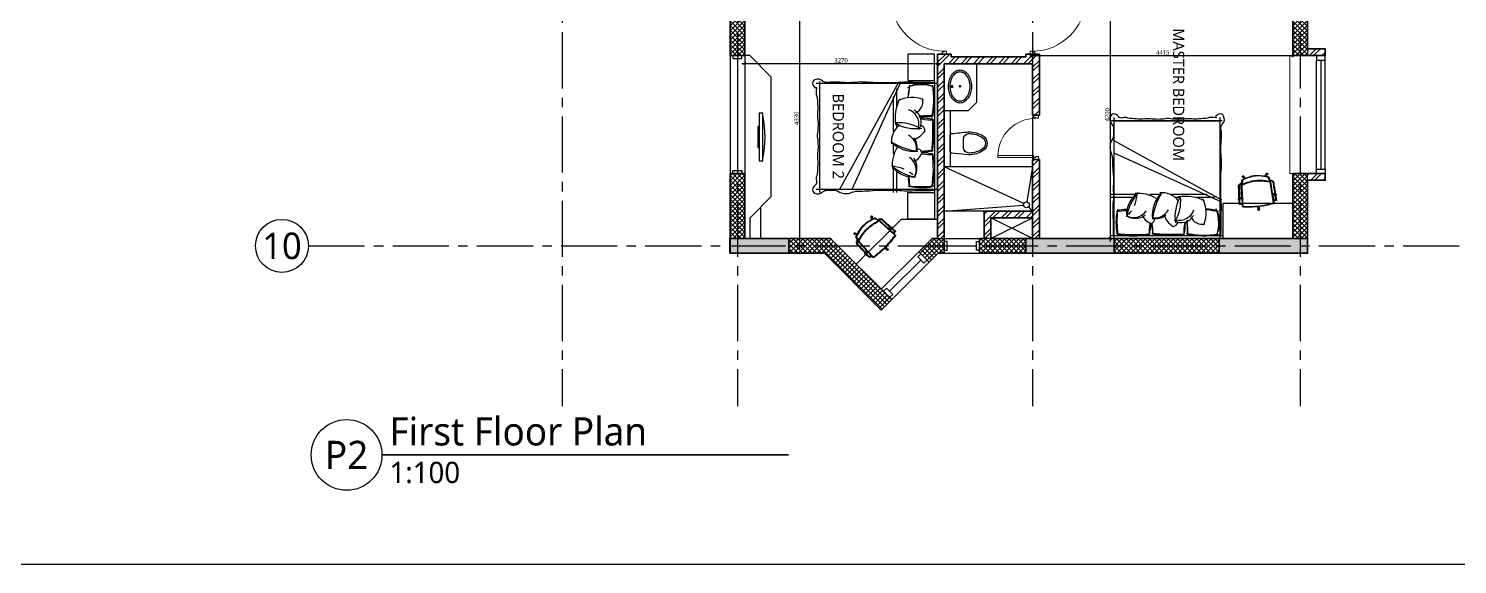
# Model space of a CAD drawing. Header units: millimetres. Extents: x -2409243 to -2334937, y -643723 to -441957.
# Drawn here: x -2371347 to -2347102, y -504624 to -495531 of the extents above; entities that cross this region are included whole.
import ezdxf
from ezdxf.enums import TextEntityAlignment as Align

# ---------------------------------------------------------------- set-up
doc = ezdxf.new("R2010")
doc.units = ezdxf.units.MM
doc.header["$MEASUREMENT"] = 0
doc.header["$PDMODE"] = 67
doc.linetypes.add('CENTER2', pattern=[28.575, 19.05, -3.175, 3.175, -3.175])
for name, color, linetype in [('A-Anno-Grid Lines', 154, 'Continuous'), ('A-Railing', 4, 'Continuous'), ('A-Sanitory', 181, 'Continuous'), ('A-Wall Patt', 8, 'Continuous'), ('A-Window', 4, 'Continuous'), ('Anno_Labels', 7, 'Continuous'), ('S-Conc Patt', 9, 'Continuous'), ('TAGS', 7, 'Continuous')]:
    doc.layers.add(name, color=color, linetype=linetype)
for name, color, linetype, lineweight in [('A-Detail Lines', 8, 'Continuous', 25), ('A-Door', 4, 'Continuous', 9), ('A-DTLS-Elevation', 4, 'Continuous', 25), ('A-Wall Ele', 3, 'Continuous', 20), ('A-Wall Sec', 1, 'Continuous', 30), ('COL', 15, 'Continuous', 25), ('P-Fixtures', 251, 'Continuous', 5), ('S-Concrete', 40, 'Continuous', 30)]:
    doc.layers.add(name, color=color, linetype=linetype, lineweight=lineweight)
doc.layers.add('I-Furniture', color=7, linetype='Continuous', lineweight=25, true_color=0xd17000)
doc.styles.get("Standard").update_dxf_attribs({"font": 'trebuc.ttf'})
doc.dimstyles.new('IIITD_WD_M @ 50', dxfattribs={"dimscale": 50, "dimtxt": 1.5, "dimasz": 1, "dimexe": 0.5, "dimexo": 0.25, "dimgap": 0.3, "dimtad": 1, "dimdec": 0, "dimrnd": 1, "dimzin": 0, "dimdsep": 46, "dimtxsty": 'Standard', "dimblk": 'ARCHTICK', "dimcen": 0.2, "dimdle": 1, "dimclrd": 1, "dimclre": 1, "dimclrt": 5, "dimadec": 0, "dimazin": 0, "dimtfac": 1, "dimtdec": 0, "dimtofl": 0, "dimtmove": 0, "dimatfit": 0, "dimfxl": 2, "dimfxlon": 1, "dimtolj": 1, "dimtzin": 0, "dimlwd": -1, "dimlwe": -1, "dimarcsym": 0})
pattern_1 = [(225, (-1525842.595, -761258.91), (39.7747564, -39.7747564), []), (315, (-1525842.595, -761258.91), (39.7747564, 39.7747564), [])]

# ---------------------------------------------------------------- blocks, each defined once
blk = doc.blocks.new('Cols Residences')
at = {"layer": 'S-Conc Patt'}
for points in [[(-35222, -4229), (-35222, -5229), (-34972, -5229), (-34972, -4229)], [(-35222, -9249), (-35222, -10749), (-34972, -10749), (-34972, -9249)], [(-35222, -12529), (-35222, -14029), (-34972, -14029), (-34972, -12529)]]:
    blk.add_hatch(color=256, dxfattribs=at).paths.add_polyline_path(points)
at = {"layer": 'S-Concrete', "lineweight": 35}
for points in [[(-35222, -4229), (-35222, -5229), (-34972, -5229), (-34972, -4229)], [(-35222, -9249), (-35222, -10749), (-34972, -10749), (-34972, -9249)], [(-35222, -12529), (-35222, -14029), (-34972, -14029), (-34972, -12529)]]:
    blk.add_lwpolyline(points, close=True, dxfattribs=at)
blk = doc.blocks.new('ABL_Door_S - 1000 x 2100-11-3 Second Floor Lvl')
at = {"layer": 'A-Door', "color": 5}
for p, q in [((-500, 38), (-450, 38)), ((-500, -38), (-500, 38)), ((-450, 38), (-450, -3)), ((450, 38), (450, -3)), ((500, 38), (450, 38)), ((500, -38), (500, 38)), ((-500, -38), (-465, -38)), ((-465, -3), (-450, -3)), ((-465, -38), (-465, -3)), ((-430, -38), (-465, -38)), ((465, -3), (450, -3)), ((465, -38), (465, -3)), ((500, -38), (465, -38))]:
    blk.add_line(p, q, dxfattribs=at)
at = {"layer": 'A-Door', "color": 5, "lineweight": 18}
for p, q in [((-465, -38), (-465, -902)), ((-430, -38), (-430, -902)), ((-430, -902), (-465, -902))]:
    blk.add_line(p, q, dxfattribs=at)
at = {"layer": 'A-Door'}
blk.add_arc((-450, -3), 900, 271.2733, 0, dxfattribs=at)
blk = doc.blocks.new('Win 2000 @ 300W')
at = {"layer": 'A-Window', "color": 2, "lineweight": 30}
blk.add_line((1950, -125), (50, -125), dxfattribs=at)
at = {"layer": 'A-Window'}
for points in [[(2000, 0), (0, 0)], [(0, -50), (50, -50), (50, -200), (0, -200)], [(2000, -50), (1950, -50), (1950, -200), (2000, -200)], [(2000, -250), (0, -250)]]:
    blk.add_lwpolyline(points, dxfattribs=at)
blk = doc.blocks.new('Bay Win Rec')
at = {"layer": 'A-Wall Ele'}
for points in [[(27370, -13729), (29370, -13729)], [(27370, -13729), (27370, -13779)], [(29370, -13729), (29370, -13779)]]:
    blk.add_lwpolyline(points, dxfattribs=at)
at = {"layer": 'A-Window'}
for p, q in [((27445, -14179), (29295, -14179)), ((27445, -14329), (29295, -14329))]:
    blk.add_line(p, q, dxfattribs=at)
at = {"layer": 'A-Window', "color": 2, "lineweight": 30}
blk.add_line((29295, -14254), (27445, -14254), dxfattribs=at)
at = {"layer": 'A-Window'}
for points in [[(27370, -14179), (27445, -14179), (27445, -14329), (27370, -14329)], [(29370, -14179), (29295, -14179), (29295, -14329), (29370, -14329)]]:
    blk.add_lwpolyline(points, dxfattribs=at)
blk = doc.blocks.new('Bay Win TRIAN')
at = {"layer": 'A-Window'}
for p, q in [((20940, -6882), (20304, -6245)), ((20763, -7059), (20127, -6422))]:
    blk.add_line(p, q, dxfattribs=at)
at = {"layer": 'A-Window', "color": 2, "lineweight": 30}
blk.add_line((20269, -6387), (20799, -6917), dxfattribs=at)
at = {"layer": 'A-Window'}
for points in [[(20269, -6281), (20322, -6334), (20215, -6440), (20162, -6387)], [(20905, -6917), (20852, -6864), (20746, -6970), (20799, -7023)]]:
    blk.add_lwpolyline(points, dxfattribs=at)
blk = doc.blocks.new('ABL_Door_S - 750 x 2100-5-3 Second Floor Lvl')
at = {"layer": 'A-Door', "color": 5, "lineweight": 18}
for p, q in [((-375, 38), (-325, 38)), ((-375, -38), (-375, 38)), ((-325, 38), (-325, -3)), ((325, 38), (325, -3)), ((375, 38), (325, 38)), ((375, -38), (375, 38)), ((-375, -38), (-340, -38)), ((-340, -3), (-325, -3)), ((-340, -38), (-340, -3)), ((-340, -38), (-340, -652)), ((-305, -38), (-340, -38)), ((-305, -38), (-305, -652)), ((340, -3), (325, -3)), ((340, -38), (340, -3)), ((375, -38), (340, -38))]:
    blk.add_line(p, q, dxfattribs=at)
blk.add_lwpolyline([(-340, -652), (-305, -652)], dxfattribs=at)
at = {"layer": 'A-Door', "lineweight": 18}
blk.add_arc((-325, -3), 650, 271.7632, 0, dxfattribs=at)
blk = doc.blocks.new('Toilet Win')
at = {"layer": 'A-Window', "color": 2, "lineweight": 30}
blk.add_line((22742, -8048), (22742, -8548), dxfattribs=at)
at = {"layer": 'A-Window'}
for points in [[(22617, -7998), (22617, -8598)], [(22667, -7998), (22667, -8048), (22817, -8048), (22817, -7998)], [(22867, -7998), (22867, -8598)], [(22667, -8598), (22667, -8548), (22817, -8548), (22817, -8598)]]:
    blk.add_lwpolyline(points, dxfattribs=at)
blk = doc.blocks.new('Grid Head')
blk.add_circle((0, 0), 3)
at = {"layer": 'Anno_Labels'}
blk.add_attdef('GRID_NAME', text='', height=3, dxfattribs=at).set_placement((0, 0), align=Align.MIDDLE_CENTER)
blk = doc.blocks.new('Grid Residences')
at = {"layer": 'A-Anno-Grid Lines', "linetype": 'CENTER2', "ltscale": 50}
for p, q in [((-35097, 2923), (-35097, -27704)), ((12818, -1384), (-37818, -1384)), ((12818, -4354), (-37818, -4354)), ((12818, -9364), (-37818, -9364)), ((12818, -13904), (-37818, -13904))]:
    blk.add_line(p, q, dxfattribs=at)
ref = blk.add_blockref('Grid Head', (-35097, 3373), dxfattribs=dict(xscale=150, yscale=150, zscale=150, rotation=270))
ref.add_attrib('GRID_NAME', '10', dxfattribs={"height": 450, "rotation": 270}).set_placement((-35097, 3373), align=Align.MIDDLE_CENTER)
blk = doc.blocks.new('s5')
at = {"layer": 'A-Detail Lines'}
for p, q in [((-39900, 54612), (-39550, 55322)), ((-39900, 55322), (-39550, 54612))]:
    blk.add_line(p, q, dxfattribs=at)
blk = doc.blocks.new('Sink TOILET')
for points in [[(1123786, -93318, -0.12976), (1123805, -93245, -0.106426), (1123866, -93176, -0.084431), (1123952, -93133, -0.073534), (1124061, -93117, -0.073534), (1124169, -93133, -0.084431), (1124255, -93176, -0.106426), (1124316, -93245, -0.12976), (1124336, -93318, -0.12976), (1124316, -93391, -0.106426), (1124255, -93460, -0.084431), (1124169, -93503, -0.073534), (1124061, -93519, -0.073534), (1123952, -93503, -0.084431), (1123866, -93460, -0.106426), (1123805, -93391, -0.12976)], [(1123815, -93318, -0.12976), (1123830, -93259, -0.106426), (1123883, -93199, -0.084431), (1123960, -93161, -0.073534), (1124061, -93146, -0.073534), (1124161, -93161, -0.084431), (1124238, -93199, -0.106426), (1124291, -93259, -0.12976), (1124307, -93318, -0.12976), (1124291, -93377, -0.106426), (1124238, -93437, -0.084431), (1124161, -93475, -0.073534), (1124061, -93490, -0.073534), (1123960, -93475, -0.084431), (1123883, -93437, -0.106426), (1123830, -93377, -0.12976)]]:
    blk.add_lwpolyline(points, format="xyb", close=True)
for radius in [17.8, 12.2]:
    blk.add_circle((1124061, -93182), radius)
at = {"layer": 'A-Detail Lines'}
for points in [[(1124041, -93318), (1124081, -93318)], [(1124061, -93338), (1124061, -93298)]]:
    blk.add_lwpolyline(points, dxfattribs=at)
blk = doc.blocks.new('Arrsng 2')
at = {"layer": 'A-Sanitory'}
for points in [[(-3869, -15557), (-4162, -15527, -0.384412), (-4184, -15502), (-4184, -15222, -0.383904), (-4162, -15197, -0.001434), (-3871, -15167, -0.140641), (-3624, -15237, -0.259738), (-3554, -15362, -0.259738), (-3624, -15487, -0.139471)], [(-3959, -15427), (-3959, -15297, -0.422961), (-3856, -15197, -0.13189), (-3640, -15262, -0.259738), (-3584, -15362, -0.259738), (-3640, -15462, -0.13189), (-3856, -15527, -0.422961)]]:
    blk.add_lwpolyline(points, format="xyb", close=True, dxfattribs=at)
blk.add_arc((-3868, -15192), 25, 89.84, 95.7189, dxfattribs=at)
blk = doc.blocks.new('Bt 01')
at = {"layer": 'A-Detail Lines'}
for points in [[(-2936, -16385), (-4284, -15762)], [(-2784, -15762), (-2882, -16357)], [(-4284, -16512), (-2940, -16410)], [(-2855, -16441), (-2784, -16512)]]:
    blk.add_lwpolyline(points, dxfattribs=at)
at = {"layer": 'A-Sanitory', "ltscale": 0.5}
blk.add_lwpolyline([(-3734, -14012), (-3734, -14671), (-3876, -14812), (-4284, -14812)], dxfattribs=at)
at = {"layer": 'A-Sanitory'}
for points in [[(-4184, -14812), (-4184, -15762)], [(-4184, -15762), (-4284, -15762)], [(-2784, -15762), (-4284, -15762)], [(-3609, -16512), (-4284, -16512)]]:
    blk.add_lwpolyline(points, dxfattribs=at)
blk.add_circle((-2890, -16406), 50, dxfattribs=at)
at = {"layer": 'A-Detail Lines'}
blk.add_blockref('Arrsng 2', (0, 0), dxfattribs=at)
at = {"layer": 'A-Sanitory', "ltscale": 0.5, "xscale": -1, "rotation": 90}
blk.add_blockref('Sink TOILET', (-97335, 1109663), dxfattribs=at)
blk = doc.blocks.new('View Tag')
blk.add_circle((0, 0), 3)
at = {"layer": 'Anno_Labels'}
for tag, height, p in [('VIEW_NAME', 2.4, (3.64, 2)), ('VIEW_SCALE', 1.8, (3.64, -1.48))]:
    blk.add_attdef(tag, text='', height=height, dxfattribs=at).set_placement(p, align=Align.MIDDLE_LEFT)
blk.add_attdef('VIEW_TYPE', text='', height=2.4, dxfattribs=at).set_placement((0, 0), align=Align.MIDDLE_CENTER)
blk = doc.blocks.new('A$C6B7C0178')
at = {"layer": 'I-Furniture', "linetype": 'ByBlock'}
for p, q in [((2130, 906), (89, 906)), ((148, 942), (148, -944)), ((1495, 932), (486, -894)), ((1527, 932), (697, -894)), ((1450, 813), (1450, 507)), ((2098, 942), (2098, -944)), ((1396, 685), (1396, 83)), ((1450, 206), (1450, 167)), ((1396, -131), (1396, -288)), ((1396, -540), (1396, -944)), ((1450, -582), (1450, -944)), ((2130, -894), (89, -894))]:
    blk.add_line(p, q, dxfattribs=at)
at = {"layer": 'I-Furniture', "color": 0, "linetype": 'ByBlock'}
for points in [[(533, 921, 0.045167), (333, 927, -0.080578), (229, 922, 0.238231), (242, 929, -0.211134), (199, 947, 0.329446), (66, 965, 0.37589), (31, 886, 0.123892), (75, 829, -1.08815), (96, 825, 0.141351), (99, 687, -0.036442), (115, 543, -0.046791), (113, 428, 0.023628), (115, 321, -0.055897), (113, 64, 0.053528), (105, 21, 0.053528), (113, -22, -0.055897), (115, -279, 0.026973), (113, -372, -0.036947), (115, -518, -0.036442), (99, -662, 0.219023), (96, -751, -0.342539), (75, -818, 0.123892), (31, -875, 0.37589), (66, -953, 0.329446), (199, -935, -0.211134), (242, -917, 0.238231), (229, -910, -0.06219), (364, -905, -0.218233), (487, -940, 0.123513), (593, -963, 0.129887), (695, -941, -0.095063), (836, -920, 0.016498), (995, -914, -0.039412), (1214, -905, 0.025508), (1378, -905, -0.038458), (1509, -908, 0.058958), (1655, -915, 0.00267), (1898, -910, 0.015571), (2092, -907)], [(836, 931, -0.037552), (533, 921)], [(2092, 919, 0.015571), (1898, 922, 0.00267), (1655, 927, 0.058958), (1509, 920, -0.038458), (1378, 917, 0.025508), (1214, 917, -0.039412), (995, 925, 0.016498), (836, 931)]]:
    blk.add_lwpolyline(points, format="xyb", dxfattribs=at)
at = {"layer": 'I-Furniture', "linetype": 'ByBlock'}
for centre, radius, start, end in [((1868, 489), 413, 57.51, 123.8336), ((-5561, 1718), 7288, 351.7812, 353.3958), ((581, 646), 1504, 347.8698, 8.7941), ((1569, 211), 264, 348.0413, 70.8342), ((2088, -2734), 3094, 90.1063, 94.3312), ((2057, 1293), 1004, 259.589, 272.0447), ((-922, 93), 2993, 353.3146, 4.0301), ((1498, -462), 700, 61.0456, 94.1497), ((1531, -205), 264, 353.1541, 62.0001), ((1909, 748), 992, 237.3804, 263.3034), ((2046, -1017), 783, 87.8261, 101.4767), ((1538, -558), 249, 329.3706, 56.8919), ((2039, 491), 792, 259.1667, 273.123), ((-47, -536), 2125, 351.3474, 6.9362), ((1859, 24), 706, 227.3201, 261.4624), ((1328, -1127), 631, 66.2982, 83.8539), ((442, -864), 1236, 0.5029, 8.0813), ((1328, -1127), 631, 49.9508, 56.951), ((1857, 1187), 2032, 264.0935, 276.4707)]:
    blk.add_arc(centre, radius, start, end, dxfattribs=at)
at = {"layer": 'I-Furniture', "color": 0, "linetype": 'ByBlock'}
for centre, radius, start, end in [((2517, 631), 873, 165.3177, 177.3751), ((1880, 180), 703, 73.9263, 107.1409), ((890, 621), 1207, 347.2408, 11.1902), ((2130, 320), 702, 153.0538, 189.663), ((1716, 122), 545, 69.3026, 116.5026), ((1698, 597), 204, 291.4295, 14.3652), ((1653, 253), 221, 324.1671, 63.8421), ((1858, 1940), 1599, 269.1536, 277.5533), ((1872, -784), 1100, 79.5301, 89.934), ((528, 56), 1563, 349.1717, 8.8688), ((1721, -83), 355, 128.7278, 185.6813), ((1774, 803), 664, 238.6542, 279.1977), ((1644, 283), 343, 285.4018, 329.7122), ((1828, 86), 114, 12.1757, 68.3207), ((1755, 327), 572, 225.5269, 275.813), ((1943, -478), 564, 148.1221, 185.9522), ((1532, -185), 274, 346.3296, 38.0812), ((1689, -223), 198, 289.1335, 355.0933), ((1797, -297), 95.5, 30.1134, 85.8974), ((1867, 804), 1059, 271.8337, 280.6945), ((1724, -259), 422, 212.3262, 277), ((1499, -531), 301, 328.6569, 34.6491), ((1873, -1052), 782, 75.3434, 88.3876), ((1000, -558), 1102, 344.9748, 13.7789), ((2608, -615), 962, 184.2269, 193.5763), ((1876, 64), 926, 257.3175, 281.7435)]:
    blk.add_arc(centre, radius, start, end, dxfattribs=at)
blk = doc.blocks.new('executive study table')
at = {"layer": 'I-Furniture'}
for p, q in [((-171, 533), (-152, 534)), ((-155, 571), (-133, 572)), ((-140, 567), (-139, 571)), ((-171, 7), (-152, 6)), ((-155, -30), (-133, -32)), ((-140, -27), (-139, -31))]:
    blk.add_line(p, q, dxfattribs=at)
for points in [[(-509, 270, -0.04406), (-503, 336, -0.026544), (-480, 437), (-506, 458, -3.638528), (-496, 470), (-474, 457, -0.010397), (-461, 495, -0.318214), (-452, 502, 0.043075), (-444, 502, 0.035302), (-412, 510, 0.013054), (-403, 513, -0.140274), (-393, 546, -0.187796), (-364, 568, -0.087841), (-327, 571, 0.059908), (-291, 573, -0.051364), (-254, 575), (-196, 578), (-157, 580, -1), (-129, 582), (-95, 584), (-77, 585, -0.040528), (-61, 585, 0.019703), (-50, 584, -0.367951), (-46, 580, -0.076399), (-46, 574, -0.223629), (-48, 571, -0.09063), (-48, 571, 0.435593), (-49, 571), (-50, 566, 0.041397), (-52, 552, 0.005779), (-52, 542, 0.01447), (-52, 538), (-15, 540, -0.416429), (3, 524, -0.025896), (23, 280), (60, 277, -3.543521), (59, 262), (23, 262, -0.026019), (3, 16, -0.416429), (-15, 0), (-52, 2, 0.01447), (-52, -2, 0.005779), (-52, -12, 0.041397), (-50, -26), (-49, -31, 0.435593), (-48, -31, -0.09063), (-48, -31, -0.223629), (-46, -34, -0.076399), (-46, -40, -0.367951), (-50, -44, 0.019703), (-61, -44, -0.040528), (-77, -45), (-95, -44), (-129, -42, -1), (-157, -40), (-196, -38), (-254, -35, -0.051364), (-291, -33, 0.059908), (-327, -31, -0.087841), (-364, -28, -0.187796), (-393, -6, -0.140274), (-403, 27, 0.013054), (-412, 30, 0.035302), (-444, 38, 0.043075), (-452, 39, -0.318214), (-461, 45, -0.010397), (-474, 84), (-496, 71, -3.638528), (-506, 82), (-480, 103, -0.026544), (-503, 204, -0.04406)], [(-499, 270, 0.04406), (-494, 206, 0.042095), (-452, 49, -0.042637), (-443, 48, -0.035302), (-409, 40, -0.026112), (-389, 32, 0.070764), (-375, 28), (-352, 25, 0.002232), (-338, 25), (-15, 10, 0.431435), (-7, 17, 0.026929), (13, 270, 0.026929), (-7, 523, 0.431435), (-15, 530), (-338, 515, 0.002232), (-352, 515), (-375, 512, 0.070764), (-389, 508, -0.026112), (-409, 500, -0.035302), (-443, 492, -0.042637), (-452, 492, 0.042095), (-494, 335, 0.04406)], [(-155, 571), (-171, 533), (-339, 525, 0.002292), (-353, 525), (-377, 522, 0.066419), (-392, 517, -0.120179), (-385, 541, -0.187796), (-362, 558, -0.087841), (-328, 561, 0.059908), (-289, 563, -0.052112), (-254, 565), (-195, 568)], [(-152, 534), (-62, 538, -0.01546), (-62, 542, -0.005779), (-62, 552, -0.041397), (-59, 569), (-58, 573, -0.044554), (-58, 574, -0.006403), (-62, 575, 0.040528), (-77, 575), (-94, 574), (-133, 572, -0.154174), (-140, 567)], [(-155, -30), (-171, 7), (-339, 15, -0.002292), (-353, 15), (-377, 19, -0.066419), (-392, 23, 0.120179), (-385, -1, 0.187796), (-362, -18, 0.087841), (-328, -21, -0.059908), (-289, -23, 0.052112), (-254, -25), (-195, -28)], [(-152, 6), (-62, 2, 0.01546), (-62, -2, 0.005779), (-62, -12, 0.041397), (-59, -28), (-58, -32, 0.044554), (-58, -34, 0.006403), (-62, -34, -0.040528), (-77, -35), (-94, -34), (-133, -32, 0.154174), (-140, -27)]]:
    blk.add_lwpolyline(points, format="xyb", close=True, dxfattribs=at)
for points in [[(-385, 39, -0.074007), (-425, 270, -0.074007), (-385, 501)], [(-376, 42, -0.073942), (-415, 270, -0.073942), (-376, 498)], [(-496, 470), (-505, 475, 0.915293), (-514, 464), (-506, 458)], [(23, 270, -0.000012), (23, 270, -0.000012)], [(60, 277), (69, 277, -0.745022), (68, 262), (59, 262)], [(-496, 71), (-505, 65, -0.915293), (-514, 77), (-506, 82)]]:
    blk.add_lwpolyline(points, format="xyb", dxfattribs=at)
for points in [[(-157, 580), (-129, 582)], [(-157, -40), (-129, -42)]]:
    blk.add_lwpolyline(points, dxfattribs=at)
at = {"layer": 'I-Furniture', "elevation": -950}
blk.add_lwpolyline([(24, 262, 0.001894), (23, 280, 0.000296)], format="xyb", dxfattribs=at)
blk = doc.blocks.new('A$C52E23077')
at = {"layer": 'I-Furniture', "linetype": 'ByBlock'}
blk.add_lwpolyline([(3, 0), (2, -356), (23, -356), (24, 0)], close=True, dxfattribs=at)
at = {"layer": 'I-Furniture'}
blk.add_lwpolyline([(23, -583), (85, -583), (85, 227), (23, 227)], close=True, dxfattribs=at)
at = {"layer": 'I-Furniture', "linetype": 'ByBlock'}
blk.add_arc((-1595, -177), 1719, 347.7599, 12.1509, dxfattribs=at)
blk = doc.blocks.new('_ArchTick')
at = {"color": 0, "linetype": 'ByBlock', "const_width": 0.15}
blk.add_lwpolyline([(-0.5, -0.5), (0.5, 0.5)], dxfattribs=at)
blk = doc.blocks.new('*D743')
at = {"layer": 'A-Railing', "color": 1}
for p, q in [((-2358264, -494838), (-2358264, -499268)), ((-2358164, -494888), (-2358289, -494888)), ((-2358164, -499218), (-2358289, -499218))]:
    blk.add_line(p, q, dxfattribs=at)
at = {"layer": 'Defpoints', "color": 0}
for p in [(-2357092, -494888), (-2358264, -499218), (-2357092, -499218)]:
    blk.add_point(p, dxfattribs=at)
at = {"layer": 'A-Railing', "color": 1, "xscale": 50, "yscale": 50, "zscale": 50}
for p, rotation in [((-2358264, -494888), 90), ((-2358264, -499218), 270)]:
    blk.add_blockref('_ArchTick', p, dxfattribs=dict(at, rotation=rotation))
at = {"layer": 'A-Railing', "color": 5, "insert": (-2358317, -497053), "char_height": 75, "attachment_point": 5, "rotation": 90}
blk.add_mtext('\\A1;4330', dxfattribs=at)
blk = doc.blocks.new('*D744')
at = {"layer": 'A-Railing', "color": 1}
for p, q in [((-2359195, -496024), (-2359195, -496149)), ((-2355925, -496024), (-2355925, -496149)), ((-2359245, -496124), (-2355875, -496124))]:
    blk.add_line(p, q, dxfattribs=at)
at = {"layer": 'Defpoints', "color": 0}
for p in [(-2359195, -495990), (-2355925, -495990), (-2355925, -496124)]:
    blk.add_point(p, dxfattribs=at)
at = {"layer": 'A-Railing', "color": 1, "xscale": 50, "yscale": 50, "zscale": 50, "rotation": 180}
blk.add_blockref('_ArchTick', (-2359195, -496124), dxfattribs=at)
at = {"layer": 'A-Railing', "color": 1, "xscale": 50, "yscale": 50, "zscale": 50}
blk.add_blockref('_ArchTick', (-2355925, -496124), dxfattribs=at)
at = {"layer": 'A-Railing', "color": 5, "insert": (-2357560, -496071), "char_height": 75, "attachment_point": 5}
blk.add_mtext('\\A1;3270', dxfattribs=at)
blk = doc.blocks.new('*D745')
at = {"layer": 'A-Railing', "color": 1}
for p, q in [((-2352992, -494843), (-2352992, -499143)), ((-2352892, -494893), (-2353017, -494893)), ((-2352892, -499093), (-2353017, -499093))]:
    blk.add_line(p, q, dxfattribs=at)
at = {"layer": 'Defpoints', "color": 0}
for p in [(-2352477, -494893), (-2352992, -499093), (-2352477, -499093)]:
    blk.add_point(p, dxfattribs=at)
at = {"layer": 'A-Railing', "color": 1, "xscale": 50, "yscale": 50, "zscale": 50}
for p, rotation in [((-2352992, -494893), 90), ((-2352992, -499093), 270)]:
    blk.add_blockref('_ArchTick', p, dxfattribs=dict(at, rotation=rotation))
at = {"layer": 'A-Railing', "color": 5, "insert": (-2353045, -496993), "char_height": 75, "attachment_point": 5, "rotation": 90}
blk.add_mtext('\\A1;4200', dxfattribs=at)
blk = doc.blocks.new('*D746')
at = {"layer": 'A-Railing', "color": 1}
for p, q in [((-2354360, -495990), (-2349845, -495990)), ((-2354310, -496090), (-2354310, -495965)), ((-2349895, -495990), (-2349895, -496015))]:
    blk.add_line(p, q, dxfattribs=at)
at = {"layer": 'Defpoints', "color": 0}
for p in [(-2349895, -495990), (-2349895, -495990), (-2354310, -496128)]:
    blk.add_point(p, dxfattribs=at)
at = {"layer": 'A-Railing', "color": 1, "xscale": 50, "yscale": 50, "zscale": 50, "rotation": 180}
blk.add_blockref('_ArchTick', (-2354310, -495990), dxfattribs=at)
at = {"layer": 'A-Railing', "color": 1, "xscale": 50, "yscale": 50, "zscale": 50}
blk.add_blockref('_ArchTick', (-2349895, -495990), dxfattribs=at)
at = {"layer": 'A-Railing', "color": 5, "insert": (-2352102, -495937), "char_height": 75, "attachment_point": 5}
blk.add_mtext('\\A1;4415', dxfattribs=at)

msp = doc.modelspace()

# ---------------------------------------------------------------- hatches: boundary and pattern name
at = {"layer": 'A-Wall Patt'}
h = msp.add_hatch(dxfattribs=at)
h.set_pattern_fill('ANSI37', color=256, scale=450, angle=180, style=0)
h.set_pattern_definition(pattern_1)
h.paths.add_polyline_path([(-2359194.9, -495990.3), (-2359194.5, -494342.8), (-2359444.9, -494342.8), (-2359444.9, -495990.3)])
h = msp.add_hatch(dxfattribs=at)
h.set_pattern_fill('ANSI37', color=256, scale=450, angle=180, style=0)
h.set_pattern_definition(pattern_1)
h.paths.add_polyline_path([(-2349644.9, -495990.3), (-2349644.9, -494292.8), (-2349894.9, -494292.8), (-2349894.9, -495990.3)])
h = msp.add_hatch(dxfattribs=at)
h.set_pattern_fill('ANSI32', color=256, scale=400, style=0)
h.set_pattern_definition([(45, (-1525842.6, -761258.91), (-106.066017, 106.066017), []), (45, (-1525771.88, -761258.91), (-106.066017, 106.066017), [])])
h.paths.add_polyline_path([(-2355924.9, -499091.8), (-2355809.9, -499091.8), (-2355809.9, -496127.8), (-2354309.9, -496127.8), (-2354309.9, -497002.8), (-2354194.9, -497002.8), (-2354194.9, -495962.8), (-2354424.9, -495962.8), (-2354424.9, -496012.8), (-2355694.9, -496012.8), (-2355694.9, -495962.8), (-2355924.9, -495962.8)])
h = msp.add_hatch(dxfattribs=at)
h.set_pattern_fill('ANSI32', color=256, scale=400, style=0)
h.set_pattern_definition([(45, (-2351525.57, -482205.75), (-106.066, 106.066), []), (45, (-2351454.86, -482205.75), (-106.066, 106.066), [])])
h.paths.add_polyline_path([(-2349643.9, -495875.3), (-2349643.9, -495990.3), (-2349344.9, -495990.3), (-2349344.9, -495875.3)])
h = msp.add_hatch(dxfattribs=at)
h.set_pattern_fill('ANSI32', color=256, scale=400, style=0)
h.set_pattern_definition([(45, (-2354413.91, -498739.23), (-106.066, 106.066), []), (45, (-2354343.2, -498739.23), (-106.066, 106.066), [])])
h.paths.add_polyline_path([(-2355134.9, -499091.8), (-2355019.9, -499091.8), (-2355019.9, -498742.8), (-2354309.9, -498742.8), (-2354309.9, -499092.8), (-2354194.9, -499092.8), (-2354194.9, -497752.8), (-2354309.9, -497752.8), (-2354309.9, -498627.8), (-2355134.9, -498627.8)])
h = msp.add_hatch(dxfattribs=at)
h.set_pattern_fill('ANSI37', color=256, scale=450, angle=180, style=0)
h.set_pattern_definition(pattern_1)
h.paths.add_polyline_path([(-2359194.9, -497990.3), (-2359444.9, -497990.3), (-2359444.9, -499092.8), (-2359194.9, -499092.8)])
h = msp.add_hatch(dxfattribs=at)
h.set_pattern_fill('ANSI37', color=256, scale=450, angle=180, style=0)
h.set_pattern_definition([(225, (-1525842.595, -761348.91), (39.7747564, -39.7747564), []), (315, (-1525842.595, -761348.91), (39.7747564, 39.7747564), [])])
h.paths.add_polyline_path([(-2349644.9, -499092.8), (-2349644.9, -497990.3), (-2349894.9, -497990.3), (-2349894.9, -499092.8)])
h = msp.add_hatch(dxfattribs=at)
h.set_pattern_fill('ANSI32', color=256, scale=400, style=0)
h.set_pattern_definition([(45, (-2349810.05, -498324.2), (-106.066, 106.066), []), (45, (-2349739.34, -498324.2), (-106.066, 106.066), [])])
h.paths.add_polyline_path([(-2349643.9, -497990.3), (-2349643.9, -498105.3), (-2349344.9, -498105.3), (-2349344.9, -497990.3)])
h = msp.add_hatch(dxfattribs=at)
h.set_pattern_fill('ANSI37', color=256, scale=450, angle=180, style=0)
h.set_pattern_definition(pattern_1)
h.paths.add_polyline_path([(-2357489.9, -499342.8), (-2357739.9, -499092.8), (-2358444.9, -499092.8), (-2358444.9, -499342.8), (-2357843.4, -499342.8), (-2356878.2, -500308), (-2356701.5, -500131.2)])
h = msp.add_hatch(dxfattribs=at)
h.set_pattern_fill('ANSI37', color=256, scale=450, angle=180, style=0)
h.set_pattern_definition(pattern_1)
h.paths.add_polyline_path([(-2355809.9, -499092.8), (-2356016.6, -499092.8), (-2356241.8, -499318), (-2356065.1, -499494.8), (-2355913, -499342.8), (-2355809.9, -499342.8)])
h = msp.add_hatch(dxfattribs=at)
h.set_pattern_fill('ANSI37', color=256, scale=450, angle=180, style=0)
h.set_pattern_definition(pattern_1)
h.paths.add_polyline_path([(-2354424.9, -499092.8), (-2355209.9, -499092.8), (-2355209.9, -499342.8), (-2354424.9, -499342.8)])
h = msp.add_hatch(dxfattribs=at)
h.set_pattern_fill('ANSI37', color=256, scale=450, angle=180, style=0)
h.set_pattern_definition(pattern_1)
h.paths.add_polyline_path([(-2351144.9, -499092.8), (-2352924.9, -499092.8), (-2352924.9, -499342.8), (-2351144.9, -499342.8)])

# ---------------------------------------------------------------- linework, layer by layer
msp.add_lwpolyline([(-2409243.5, -448873), (-2334936.9, -448873), (-2334936.9, -504624.3), (-2409243.5, -504624.3)], close=True, dxfattribs=at)
msp.add_lwpolyline([(-2409243.5, -448873), (-2334936.9, -448873), (-2334936.9, -504624.3), (-2409243.5, -504624.3)], close=True, dxfattribs=at)
at = {"layer": 'A-Wall Sec', "lineweight": 35}
for p, q in [((-2359444.9, -494342.8), (-2359444.9, -495990.3)), ((-2359444.9, -494342.8), (-2359444.9, -495990.3)), ((-2349644.9, -495875.3), (-2349644.9, -494292.8)), ((-2349644.9, -495875.3), (-2349644.9, -494292.8)), ((-2359194.9, -495990.3), (-2359194.9, -494887.8)), ((-2359194.9, -495990.3), (-2359194.9, -494887.8)), ((-2359444.9, -495990.3), (-2359194.9, -495990.3)), ((-2359444.9, -495990.3), (-2359194.9, -495990.3)), ((-2355924.9, -495962.8), (-2355924.9, -499092.8)), ((-2355694.9, -495962.8), (-2355924.9, -495962.8)), ((-2355924.9, -495962.8), (-2355924.9, -499092.8)), ((-2355694.9, -495962.8), (-2355924.9, -495962.8)), ((-2355694.9, -496012.8), (-2355694.9, -495962.8)), ((-2355694.9, -496012.8), (-2355694.9, -495962.8)), ((-2354424.9, -496012.8), (-2355694.9, -496012.8)), ((-2354424.9, -496012.8), (-2355694.9, -496012.8)), ((-2354424.9, -495962.8), (-2354424.9, -496012.8)), ((-2354194.9, -495962.8), (-2354424.9, -495962.8)), ((-2354424.9, -495962.8), (-2354424.9, -496012.8)), ((-2354194.9, -495962.8), (-2354424.9, -495962.8)), ((-2354194.9, -496070.3), (-2354194.9, -495962.8)), ((-2354194.9, -496070.3), (-2354194.9, -495962.8)), ((-2355809.9, -496127.8), (-2354309.9, -496127.8)), ((-2355809.9, -499342.8), (-2355809.9, -496127.8)), ((-2355809.9, -496127.8), (-2354309.9, -496127.8)), ((-2355809.9, -499342.8), (-2355809.9, -496127.8)), ((-2354309.9, -496127.8), (-2354309.9, -497002.8)), ((-2354309.9, -496127.8), (-2354309.9, -497002.8)), ((-2354194.9, -497002.8), (-2354194.9, -496070.3)), ((-2354194.9, -497002.8), (-2354194.9, -496070.3)), ((-2354309.9, -497002.8), (-2354194.9, -497002.8)), ((-2354309.9, -497002.8), (-2354194.9, -497002.8)), ((-2354194.9, -497752.8), (-2354309.9, -497752.8)), ((-2354309.9, -497752.8), (-2354309.9, -498627.8)), ((-2354194.9, -497752.8), (-2354309.9, -497752.8)), ((-2354309.9, -497752.8), (-2354309.9, -498627.8)), ((-2354194.9, -499092.8), (-2354194.9, -497752.8)), ((-2354194.9, -499092.8), (-2354194.9, -497752.8)), ((-2359444.9, -497990.3), (-2359444.9, -499092.8)), ((-2359194.9, -497990.3), (-2359444.9, -497990.3)), ((-2359444.9, -497990.3), (-2359444.9, -499092.8)), ((-2359194.9, -497990.3), (-2359444.9, -497990.3)), ((-2359194.9, -499092.8), (-2359194.9, -497990.3)), ((-2359194.9, -499092.8), (-2359194.9, -497990.3)), ((-2349644.9, -497990.3), (-2349894.9, -497990.3)), ((-2349894.9, -497990.3), (-2349894.9, -499092.8)), ((-2349644.9, -497990.3), (-2349894.9, -497990.3)), ((-2349894.9, -497990.3), (-2349894.9, -499092.8)), ((-2349644.9, -499092.8), (-2349644.9, -498105.3)), ((-2349644.9, -499092.8), (-2349644.9, -498105.3)), ((-2355134.9, -498627.8), (-2355134.9, -499092.8)), ((-2354309.9, -498627.8), (-2355134.9, -498627.8)), ((-2355134.9, -498627.8), (-2355134.9, -499092.8)), ((-2354309.9, -498627.8), (-2355134.9, -498627.8)), ((-2355019.9, -499092.8), (-2355019.9, -498742.8)), ((-2355019.9, -498742.8), (-2354309.9, -498742.8)), ((-2355019.9, -499092.8), (-2355019.9, -498742.8)), ((-2355019.9, -498742.8), (-2354309.9, -498742.8)), ((-2354309.9, -498742.8), (-2354309.9, -499092.8)), ((-2354309.9, -498742.8), (-2354309.9, -499092.8)), ((-2357739.9, -499092.8), (-2358444.9, -499092.8)), ((-2357739.9, -499092.8), (-2358444.9, -499092.8)), ((-2356701.5, -500131.2), (-2357739.9, -499092.8)), ((-2356701.5, -500131.2), (-2357739.9, -499092.8)), ((-2356016.6, -499092.8), (-2356241.8, -499318)), ((-2356016.6, -499092.8), (-2356241.8, -499318)), ((-2355924.9, -499092.8), (-2356016.6, -499092.8)), ((-2355924.9, -499092.8), (-2356016.6, -499092.8)), ((-2355209.9, -499342.8), (-2355209.9, -499092.8)), ((-2355134.9, -499092.8), (-2355209.9, -499092.8)), ((-2355209.9, -499342.8), (-2355209.9, -499092.8)), ((-2355134.9, -499092.8), (-2355209.9, -499092.8)), ((-2354424.9, -499092.8), (-2355019.9, -499092.8)), ((-2354424.9, -499092.8), (-2355019.9, -499092.8)), ((-2351144.9, -499092.8), (-2352924.9, -499092.8)), ((-2351144.9, -499092.8), (-2352924.9, -499092.8)), ((-2358444.9, -499342.8), (-2357843.4, -499342.8)), ((-2358444.9, -499342.8), (-2357843.4, -499342.8)), ((-2356878.2, -500308), (-2357843.4, -499342.8)), ((-2356878.2, -500308), (-2357843.4, -499342.8)), ((-2356065.1, -499494.8), (-2356241.8, -499318)), ((-2356065.1, -499494.8), (-2356241.8, -499318)), ((-2356065.1, -499494.8), (-2355913, -499342.8)), ((-2356065.1, -499494.8), (-2355913, -499342.8)), ((-2355913, -499342.8), (-2355809.9, -499342.8)), ((-2355913, -499342.8), (-2355809.9, -499342.8)), ((-2355209.9, -499342.8), (-2354424.9, -499342.8)), ((-2355209.9, -499342.8), (-2354424.9, -499342.8)), ((-2352924.9, -499342.8), (-2351144.9, -499342.8)), ((-2352924.9, -499342.8), (-2351144.9, -499342.8)), ((-2356878.2, -500308), (-2356701.5, -500131.2)), ((-2356878.2, -500308), (-2356701.5, -500131.2)), ((-2365351.1, -502766.7), (-2358453, -502766.7))]:
    msp.add_line(p, q, dxfattribs=at)
at = {"layer": 'A-Wall Sec'}
for p, q in [((-2349644.9, -495875.3), (-2349644.9, -495990.3)), ((-2349644.9, -495875.3), (-2349644.9, -495990.3)), ((-2349644.9, -498105.3), (-2349644.9, -497990.3)), ((-2349644.9, -498105.3), (-2349644.9, -497990.3)), ((-2355924.9, -499091.8), (-2355809.9, -499091.8)), ((-2355924.9, -499091.8), (-2355809.9, -499091.8)), ((-2355924.9, -499092.8), (-2355809.9, -499092.8)), ((-2355924.9, -499092.8), (-2355809.9, -499092.8)), ((-2355019.9, -499092.8), (-2355134.9, -499092.8)), ((-2355019.9, -499092.8), (-2355134.9, -499092.8))]:
    msp.add_line(p, q, dxfattribs=at)
at = {"layer": 'A-Wall Sec', "lineweight": 35}
for points in [[(-2352924.9, -494157.8), (-2352477.4, -494157.8), (-2352477.4, -494892.8), (-2349894.9, -494892.8), (-2349894.9, -495990.3), (-2349344.9, -495990.3), (-2349344.9, -495875.3), (-2349644.9, -495875.3)], [(-2352924.9, -494157.8), (-2352477.4, -494157.8), (-2352477.4, -494892.8), (-2349894.9, -494892.8), (-2349894.9, -495990.3), (-2349344.9, -495990.3), (-2349344.9, -495875.3), (-2349644.9, -495875.3)], [(-2349644.9, -497990.3), (-2349344.9, -497990.3), (-2349344.9, -498105.3), (-2349644.9, -498105.3)], [(-2349644.9, -497990.3), (-2349344.9, -497990.3), (-2349344.9, -498105.3), (-2349644.9, -498105.3)]]:
    msp.add_lwpolyline(points, dxfattribs=at)
at = {"layer": 'COL'}
for points in [[(-2359444.9, -499092.8), (-2359444.9, -499342.8), (-2358444.9, -499342.8), (-2358444.9, -499092.8)], [(-2354424.9, -499092.8), (-2354424.9, -499342.8), (-2352924.9, -499342.8), (-2352924.9, -499092.8)], [(-2351144.9, -499092.8), (-2351144.9, -499342.8), (-2349644.9, -499342.8), (-2349644.9, -499092.8)]]:
    msp.add_lwpolyline(points, close=True, dxfattribs=at)
at = {"layer": 'I-Furniture'}
for p, q in [((-2352928.3, -497097.7), (-2351128.3, -497097.7)), ((-2358928.1, -498565.2), (-2358928.1, -499092.8))]:
    msp.add_line(p, q, dxfattribs=at)
for points in [[(-2358744.9, -498382), (-2358744.9, -496356.7), (-2359111.3, -495990.3), (-2359194.9, -495990.3)], [(-2358744.9, -498382), (-2358744.9, -498382), (-2359111.3, -498748.4), (-2359111.3, -498748.4), (-2359111.3, -499092.8)], [(-2351074.9, -499092.8), (-2351074.9, -498492.8), (-2349894.9, -498492.8)], [(-2357302.5, -499530.2), (-2356535.1, -498762.8), (-2355924.9, -498762.8)]]:
    msp.add_lwpolyline(points, dxfattribs=at)
for points in [[(-2356424.9, -495962.8), (-2356424.9, -496412.8), (-2355974.9, -496412.8), (-2355974.9, -495962.8)], [(-2356424.9, -498762.8), (-2356424.9, -498312.8), (-2355974.9, -498312.8), (-2355974.9, -498762.8)]]:
    msp.add_lwpolyline(points, close=True, dxfattribs=at)
at = {"layer": 'S-Concrete', "lineweight": 35}
for points in [[(-2359444.9, -499342.8), (-2358444.9, -499342.8), (-2358444.9, -499092.8), (-2359444.9, -499092.8)], [(-2354424.9, -499342.8), (-2352924.9, -499342.8), (-2352924.9, -499092.8), (-2354424.9, -499092.8)], [(-2351144.9, -499342.8), (-2349644.9, -499342.8), (-2349644.9, -499092.8), (-2351144.9, -499092.8)]]:
    msp.add_lwpolyline(points, close=True, dxfattribs=at)

# ---------------------------------------------------------------- block references
at = {"layer": 'A-Anno-Grid Lines', "rotation": 90}
for name, p in [('Grid Residences', (-2363674.2, -464121.2)), ('Win 2000 @ 300W', (-2359444.9, -497990.3)), ('Win 2000 @ 300W', (-2359444.9, -497990.3))]:
    msp.add_blockref(name, p, dxfattribs=at)
at = {"layer": 'A-Detail Lines'}
msp.add_blockref('Bt 01', (-2351525.6, -482115.7), dxfattribs=at)
at = {"layer": 'A-Detail Lines', "rotation": 90}
msp.add_blockref('s5', (-2299698.3, -459192.8), dxfattribs=at)
at = {"layer": 'A-Door', "rotation": 270}
msp.add_blockref('ABL_Door_S - 1000 x 2100-11-3 Second Floor Lvl', (-2355807.4, -495462.8), dxfattribs=at)
msp.add_blockref('ABL_Door_S - 1000 x 2100-11-3 Second Floor Lvl', (-2355807.4, -495462.8), dxfattribs=at)
at = {"layer": 'A-Door', "xscale": -1}
for name, p, rotation in [('ABL_Door_S - 1000 x 2100-11-3 Second Floor Lvl', (-2354312.4, -495462.8), 90), ('ABL_Door_S - 1000 x 2100-11-3 Second Floor Lvl', (-2354312.4, -495462.8), 90), ('ABL_Door_S - 750 x 2100-5-3 Second Floor Lvl', (-2354249.9, -497377.8), 270), ('ABL_Door_S - 750 x 2100-5-3 Second Floor Lvl', (-2354249.9, -497377.8), 270)]:
    msp.add_blockref(name, p, dxfattribs=dict(at, rotation=rotation))
at = {"layer": 'A-DTLS-Elevation', "rotation": 90}
msp.add_blockref('Win 2000 @ 300W', (-2359444.9, -497990.3), dxfattribs=at)
at = {"layer": 'A-Wall Ele', "rotation": 90}
for name, p in [('Bay Win Rec', (-2363674.2, -525360)), ('Bay Win Rec', (-2363674.2, -525360)), ('Toilet Win', (-2363808, -521959.8)), ('Toilet Win', (-2363808, -521959.8)), ('Bay Win TRIAN', (-2363123.7, -520258.3)), ('Bay Win TRIAN', (-2363123.7, -520258.3))]:
    msp.add_blockref(name, p, dxfattribs=at)
at = {"layer": 'A-Wall Sec', "lineweight": 35}
ref = msp.add_blockref('View Tag', (-2365951.1, -502766.7), dxfattribs=dict(at, xscale=200, yscale=200, zscale=200))
ref.add_attrib('VIEW_TYPE', 'P2', dxfattribs={"layer": '0', "height": 480}).set_placement((-2365951.1, -502766.7), align=Align.MIDDLE_CENTER)
ref.add_attrib('VIEW_NAME', 'First Floor Plan', dxfattribs={"layer": '0', "height": 480}).set_placement((-2365222.9, -502365.9), align=Align.MIDDLE_LEFT)
ref.add_attrib('VIEW_SCALE', '1:100', dxfattribs={"layer": '0', "height": 360}).set_placement((-2365222.9, -503063.1), align=Align.MIDDLE_LEFT)
at = {"layer": 'I-Furniture'}
msp.add_blockref('A$C6B7C0178', (-2358072.5, -497368.5), dxfattribs=at)
for name, p, rotation in [('A$C6B7C0178', (-2352034.1, -496950.1), 270), ('executive study table', (-2350749.1, -498559.2, -450), 276.2661671871321), ('executive study table', (-2357014.4, -499421.1, -450), 314.9999999999312)]:
    msp.add_blockref(name, p, dxfattribs=dict(at, rotation=rotation))
at = {"layer": 'P-Fixtures'}
msp.add_blockref('A$C52E23077', (-2358975.1, -497191.4), dxfattribs=at)
at = {"layer": 'S-Concrete', "rotation": 90}
msp.add_blockref('Cols Residences', (-2363674.2, -464121.2), dxfattribs=at)

# ---------------------------------------------------------------- texts
at = {"layer": 'TAGS'}
for s, height, p in [('MASTER BEDROOM', 189.951, (-2351927, -495525.1)), ('BEDROOM 2', 189.95, (-2357701.4, -496633.3))]:
    msp.add_text(s, height=height, rotation=270, dxfattribs=at).set_placement(p)

# ---------------------------------------------------------------- dimensions: what is measured, and where the dimension line sits
at = {"layer": 'A-Railing'}
for base, p1, p2, picture, middle in [((-2358264.1, -499217.8), (-2357092.3, -494887.8), (-2357092.3, -499217.8), '*D743', (-2358317.3, -497052.8)), ((-2352991.8, -499092.8), (-2352477.4, -494892.8), (-2352477.4, -499092.8), '*D745', (-2353044.9, -496992.8))]:
    dim = msp.add_linear_dim(base=base, p1=p1, p2=p2, angle=90, dimstyle='IIITD_WD_M @ 50', override={"dimarcsym": 1}, dxfattribs=at)
    dim.commit()
    dim.dimension.update_dxf_attribs({"geometry": picture, "text_midpoint": middle})
for base, p1, p2, picture, middle in [((-2355924.9, -496124.4), (-2359194.9, -495990.3), (-2355924.9, -495990.3), '*D744', (-2357559.9, -496071.3)), ((-2349894.9, -495990.3), (-2354309.9, -496127.8), (-2349894.9, -495990.3), '*D746', (-2352102.4, -495937.3))]:
    dim = msp.add_linear_dim(base=base, p1=p1, p2=p2, dimstyle='IIITD_WD_M @ 50', override={"dimarcsym": 1}, dxfattribs=at)
    dim.commit()
    dim.dimension.update_dxf_attribs({"geometry": picture, "text_midpoint": middle})

doc.saveas('drawing.dxf')
